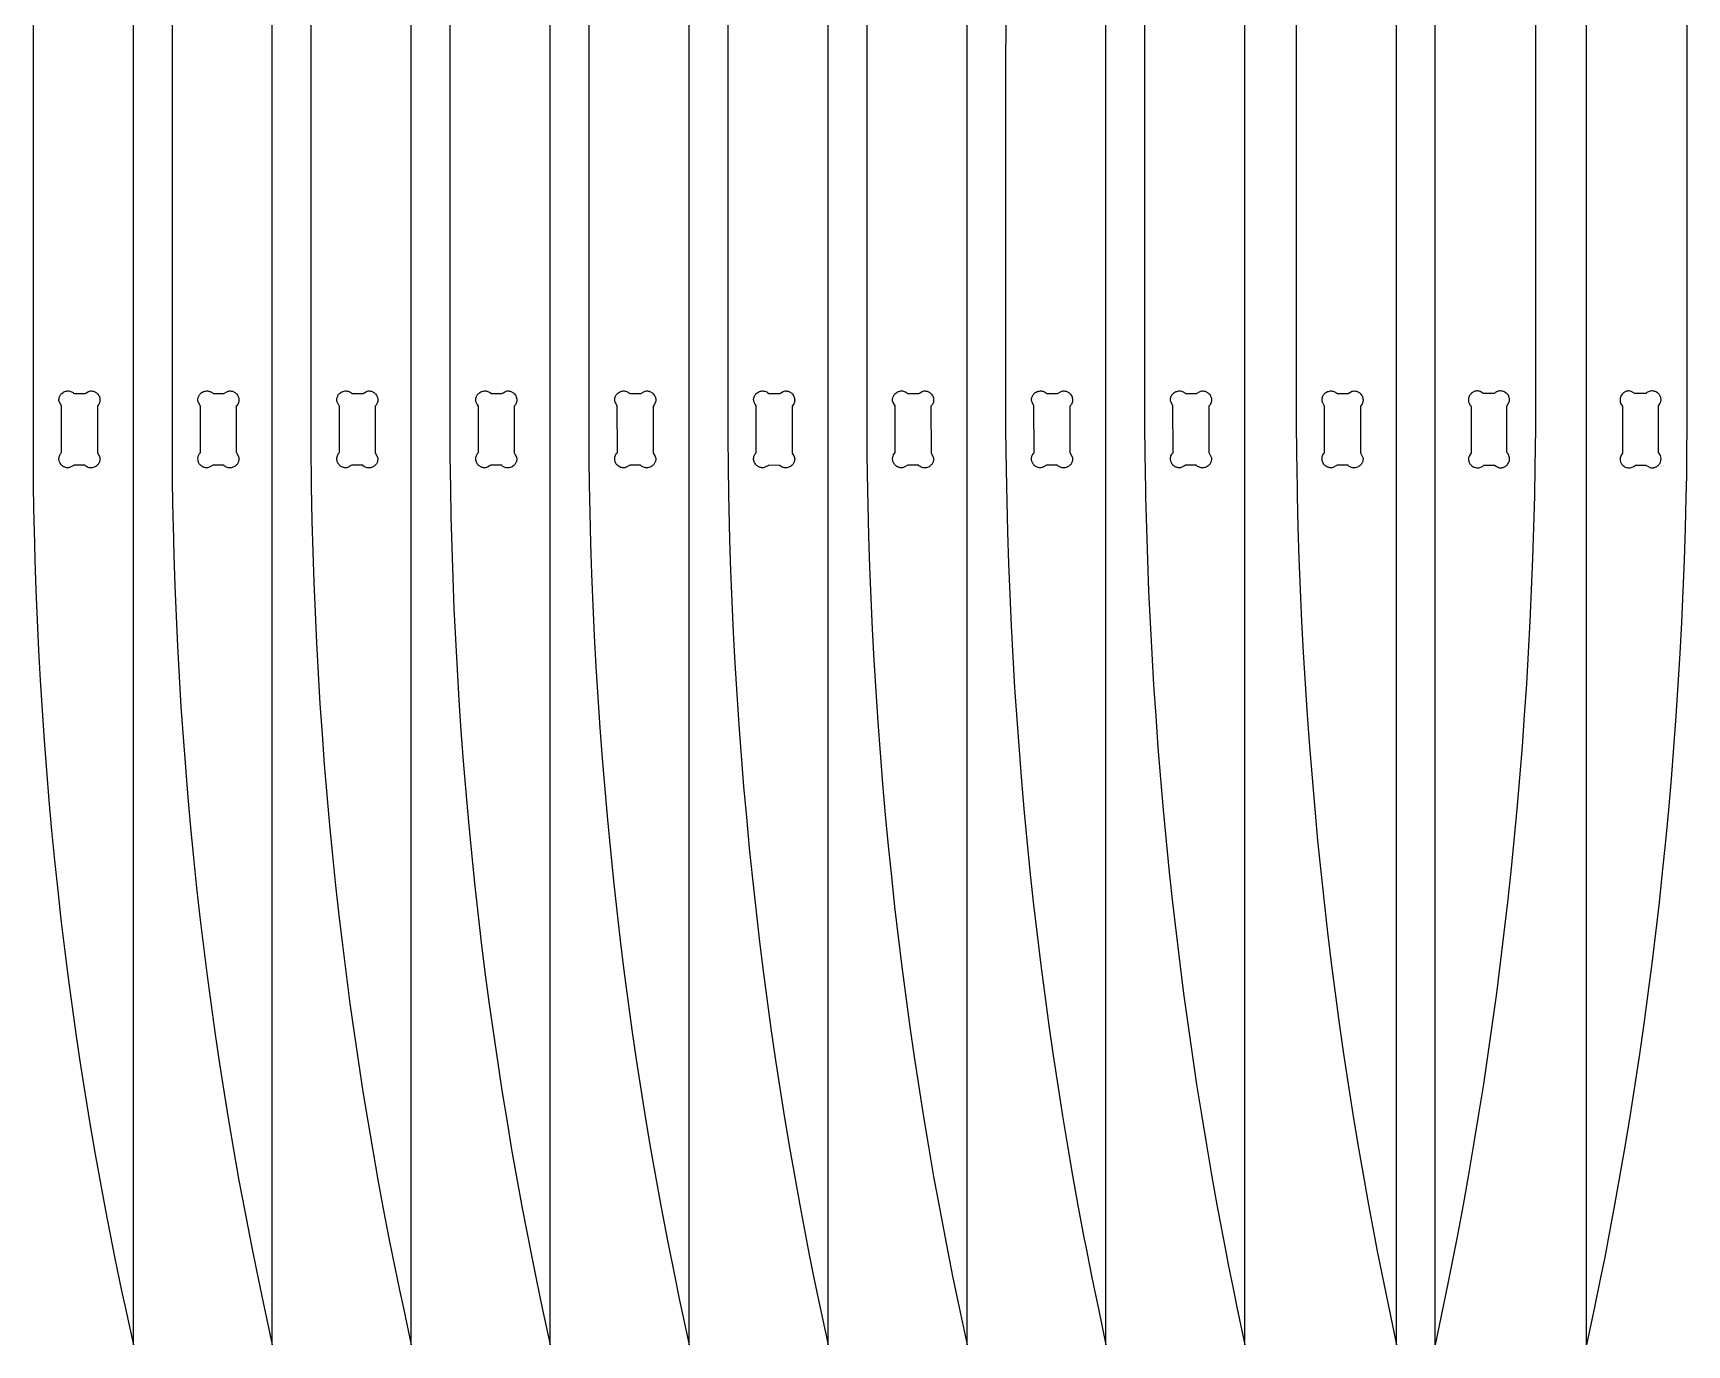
# Model space of a CAD drawing. Extents: x 141.1 to 183.9, y -70.4 to -35.8.
# Drawn here: x 158.1 to 163.87, y -45.2 to -40.63 of the extents above; entities that cross this region are included whole.
import ezdxf

# ---------------------------------------------------------------- set-up
doc = ezdxf.new("R2010")
doc.units = 0
doc.layers.add('SECTIONCUTEDGES', color=18, linetype='CONTINUOUS')

msp = doc.modelspace()

# ---------------------------------------------------------------- linework, layer by layer
at = {"layer": 'SECTIONCUTEDGES'}
for points in [[(161.9793, -39.2961), (161.9793, -41.993), (161.9802, -42.0914), (161.9823, -42.2175), (161.9829, -42.2427), (161.9856, -42.3518), (161.9891, -42.4609), (161.9934, -42.57), (161.9984, -42.6791), (162.0042, -42.7882), (162.0106, -42.8971), (162.0179, -43.0061), (162.0259, -43.115), (162.0346, -43.2238), (162.0441, -43.3326), (162.0543, -43.4413), (162.0652, -43.5499), (162.0766, -43.6558), (162.0888, -43.7616), (162.1017, -43.8673), (162.1153, -43.9729), (162.1297, -44.0785), (162.1448, -44.1839), (162.1607, -44.2892), (162.1773, -44.3944), (162.1946, -44.4994), (162.2127, -44.6044), (162.2315, -44.7092), (162.2633, -44.878), (162.2709, -44.9165), (162.2879, -45.0003), (162.3014, -45.0655), (162.3289, -45.1969), (162.3289, -36.068)], [(162.5076, -39.2874), (162.5076, -41.9883), (162.5085, -42.0868), (162.5106, -42.2131), (162.5112, -42.2383), (162.514, -42.3476), (162.5175, -42.4569), (162.5217, -42.5662), (162.5267, -42.6754), (162.5325, -42.7846), (162.539, -42.8938), (162.5462, -43.0029), (162.5542, -43.1119), (162.5629, -43.2209), (162.5724, -43.3299), (162.5826, -43.4387), (162.5936, -43.5475), (162.605, -43.6536), (162.6171, -43.7595), (162.63, -43.8654), (162.6437, -43.9711), (162.658, -44.0768), (162.6732, -44.1824), (162.689, -44.2878), (162.7056, -44.3932), (162.7229, -44.4984), (162.741, -44.6035), (162.7598, -44.7085), (162.7818, -44.8262), (162.7892, -44.8647), (162.814, -44.9891), (162.8572, -45.1969), (162.8572, -36.0546)], [(163.3416, -39.2874), (163.3416, -41.9883), (163.3415, -42.0047), (163.34, -42.1373), (163.3381, -42.2383), (163.3353, -42.3476), (163.3318, -42.4569), (163.3275, -42.5662), (163.3225, -42.6754), (163.3168, -42.7846), (163.3103, -42.8938), (163.303, -43.0029), (163.2951, -43.1119), (163.2863, -43.2209), (163.2769, -43.3299), (163.2666, -43.4387), (163.2557, -43.5475), (163.2443, -43.6536), (163.2321, -43.7595), (163.2192, -43.8654), (163.2056, -43.9711), (163.1912, -44.0768), (163.1761, -44.1824), (163.1602, -44.2878), (163.1437, -44.3932), (163.1263, -44.4984), (163.1083, -44.6035), (163.0895, -44.7085), (163.0675, -44.8262), (163.0353, -44.9891), (162.992, -45.1969), (162.992, -36.0546)], [(163.8699, -39.2961), (163.8699, -41.993), (163.869, -42.0914), (163.8679, -42.167), (163.8664, -42.2427), (163.8636, -42.3518), (163.8601, -42.4609), (163.8559, -42.57), (163.8508, -42.6791), (163.8451, -42.7882), (163.8386, -42.8971), (163.8314, -43.0061), (163.8234, -43.115), (163.8147, -43.2238), (163.8052, -43.3326), (163.795, -43.4413), (163.784, -43.5499), (163.7726, -43.6558), (163.7605, -43.7616), (163.7476, -43.8673), (163.7339, -43.9729), (163.7195, -44.0785), (163.7044, -44.1839), (163.6886, -44.2892), (163.672, -44.3944), (163.6547, -44.4994), (163.6366, -44.6044), (163.6178, -44.7092), (163.5934, -44.8396), (163.5834, -44.8908), (163.568, -44.9677), (163.5479, -45.0655), (163.5203, -45.1969), (163.5203, -36.068)], [(161.495, -39.3175), (161.4949, -42.0078), (161.4955, -42.0813), (161.4974, -42.2062), (161.4985, -42.2564), (161.5013, -42.365), (161.5048, -42.4736), (161.509, -42.5822), (161.514, -42.6908), (161.5198, -42.7993), (161.5263, -42.9078), (161.5335, -43.0162), (161.5415, -43.1246), (161.5502, -43.2329), (161.5597, -43.3412), (161.5699, -43.4494), (161.5808, -43.5575), (161.5923, -43.6629), (161.6044, -43.7682), (161.6173, -43.8735), (161.631, -43.9786), (161.6453, -44.0836), (161.6605, -44.1886), (161.6763, -44.2934), (161.6929, -44.3981), (161.7102, -44.5027), (161.7283, -44.6071), (161.7471, -44.7115), (161.7691, -44.8285), (161.774, -44.854), (161.7943, -44.956), (161.8013, -44.9904), (161.8193, -45.077), (161.8445, -45.1969), (161.8445, -36.1104)], [(160.5263, -39.3587), (160.5262, -42.0376), (160.5271, -42.1346), (160.5287, -42.2341), (160.5297, -42.2838), (160.5325, -42.3914), (160.536, -42.499), (160.5403, -42.6066), (160.5453, -42.7141), (160.551, -42.8216), (160.5575, -42.9291), (160.5648, -43.0365), (160.5727, -43.1438), (160.5815, -43.2511), (160.5909, -43.3584), (160.6011, -43.4656), (160.6121, -43.5727), (160.6235, -43.6771), (160.6357, -43.7815), (160.6486, -43.8857), (160.6622, -43.9899), (160.6766, -44.094), (160.6917, -44.1979), (160.7076, -44.3018), (160.7242, -44.4055), (160.7415, -44.5092), (160.7595, -44.6126), (160.7783, -44.716), (160.8102, -44.8825), (160.8255, -44.9582), (160.8483, -45.0674), (160.8758, -45.1969), (160.8758, -36.1951)], [(161.0107, -39.3313), (161.0106, -42.0227), (161.0112, -42.0958), (161.0131, -42.2201), (161.0141, -42.2701), (161.0169, -42.3782), (161.0204, -42.4863), (161.0247, -42.5944), (161.0297, -42.7024), (161.0354, -42.8105), (161.0419, -42.9184), (161.0491, -43.0264), (161.0571, -43.1342), (161.0658, -43.242), (161.0753, -43.3498), (161.0855, -43.4575), (161.0965, -43.5651), (161.1079, -43.67), (161.12, -43.7748), (161.1329, -43.8796), (161.1466, -43.9842), (161.161, -44.0888), (161.1761, -44.1932), (161.1919, -44.2976), (161.2085, -44.4018), (161.2259, -44.5059), (161.2439, -44.6099), (161.2627, -44.7138), (161.2871, -44.8429), (161.3099, -44.9571), (161.3326, -45.0668), (161.3602, -45.1969), (161.3602, -36.1527)], [(160.0419, -39.3998), (160.0418, -42.0524), (160.0423, -42.1168), (160.0435, -42.1985), (160.0454, -42.2975), (160.0481, -42.4046), (160.0516, -42.5117), (160.0559, -42.6187), (160.0609, -42.7258), (160.0667, -42.8328), (160.0731, -42.9397), (160.0804, -43.0466), (160.0884, -43.1535), (160.0971, -43.2603), (160.1066, -43.367), (160.1168, -43.4736), (160.1277, -43.5802), (160.1391, -43.6842), (160.1513, -43.7881), (160.1642, -43.8919), (160.1778, -43.9955), (160.1922, -44.0991), (160.2073, -44.2026), (160.2232, -44.306), (160.2398, -44.4093), (160.2571, -44.5124), (160.2752, -44.6154), (160.294, -44.7183), (160.3159, -44.8336), (160.3411, -44.9594), (160.3571, -45.036), (160.3914, -45.1969), (160.3914, -36.2374)], [(159.5575, -39.4233), (159.5575, -42.0673), (159.5577, -42.0993), (159.5591, -42.2127), (159.561, -42.3112), (159.5638, -42.4178), (159.5673, -42.5244), (159.5715, -42.6309), (159.5765, -42.7374), (159.5823, -42.8439), (159.5888, -42.9504), (159.596, -43.0567), (159.604, -43.1631), (159.6127, -43.2694), (159.6222, -43.3756), (159.6324, -43.4817), (159.6433, -43.5878), (159.6548, -43.6913), (159.6669, -43.7947), (159.6798, -43.898), (159.6935, -44.0012), (159.7078, -44.1043), (159.723, -44.2073), (159.7388, -44.3102), (159.7554, -44.413), (159.7727, -44.5156), (159.7908, -44.6182), (159.8096, -44.7205), (159.8415, -44.8854), (159.8594, -44.973), (159.8795, -45.0686), (159.907, -45.1969), (159.907, -36.2798)], [(158.5887, -39.4921), (158.5887, -42.0994), (158.5896, -42.1945), (158.5917, -42.3164), (158.5922, -42.3407), (158.595, -42.4462), (158.5985, -42.5517), (158.6028, -42.6572), (158.6078, -42.7626), (158.6135, -42.868), (158.62, -42.9733), (158.6273, -43.0786), (158.6352, -43.1839), (158.644, -43.289), (158.6534, -43.3941), (158.6636, -43.4992), (158.6746, -43.6042), (158.686, -43.7066), (158.6982, -43.809), (158.7111, -43.9112), (158.7247, -44.0134), (158.7391, -44.1155), (158.7542, -44.2174), (158.7701, -44.3193), (158.7867, -44.421), (158.804, -44.5226), (158.8221, -44.6241), (158.8409, -44.7254), (158.8653, -44.8514), (158.8829, -44.9381), (158.9063, -45.0489), (158.9383, -45.1969), (158.9383, -36.3712)], [(159.0732, -39.4501), (159.0731, -42.0845), (159.074, -42.1801), (159.0743, -42.2046), (159.0766, -42.327), (159.0794, -42.4331), (159.0829, -42.539), (159.0872, -42.645), (159.0922, -42.7509), (159.0979, -42.8568), (159.1044, -42.9627), (159.1116, -43.0685), (159.1196, -43.1742), (159.1283, -43.2799), (159.1378, -43.3855), (159.148, -43.4911), (159.159, -43.5966), (159.1704, -43.6995), (159.1825, -43.8023), (159.1954, -43.9051), (159.2091, -44.0077), (159.2235, -44.1103), (159.2386, -44.2127), (159.2544, -44.3151), (159.271, -44.4173), (159.2884, -44.5194), (159.3064, -44.6213), (159.3252, -44.7232), (159.3448, -44.8249), (159.3571, -44.8871), (159.3816, -45.0059), (159.3952, -45.0693), (159.4227, -45.1969), (159.4227, -36.3289)], [(158.1043, -39.5238), (158.1043, -42.1166), (158.1052, -42.2112), (158.1073, -42.3324), (158.1079, -42.3566), (158.1106, -42.4615), (158.1142, -42.5664), (158.1184, -42.6713), (158.1234, -42.7761), (158.1292, -42.8809), (158.1357, -42.9857), (158.1429, -43.0904), (158.1509, -43.195), (158.1596, -43.2996), (158.169, -43.4041), (158.1793, -43.5086), (158.1902, -43.6129), (158.2016, -43.7148), (158.2138, -43.8166), (158.2267, -43.9183), (158.2403, -44.0199), (158.2547, -44.1214), (158.2698, -44.2228), (158.2857, -44.3241), (158.3023, -44.4253), (158.3196, -44.5264), (158.3377, -44.6273), (158.3565, -44.7281), (158.3884, -44.8903), (158.4129, -45.0079), (158.4264, -45.0706), (158.4539, -45.1969), (158.4539, -36.4203)]]:
    msp.add_lwpolyline(points, dxfattribs=at)
for points in [[(158.2191, -42.14), (158.2168, -42.1394), (158.2147, -42.1386), (158.2126, -42.1377), (158.2105, -42.1366), (158.2086, -42.1354), (158.2067, -42.1341), (158.2049, -42.1326), (158.2033, -42.131), (158.2018, -42.1293), (158.1986, -42.1247), (158.1964, -42.1198), (158.1952, -42.1156), (158.1946, -42.1102), (158.1949, -42.1048), (158.1965, -42.0984), (158.2014, -42.0898), (158.2037, -42.0873), (158.203, -41.9241), (158.1964, -41.9123), (158.1953, -41.9093), (158.1946, -41.9061), (158.1945, -41.9029), (158.1948, -41.8995), (158.1952, -41.8973), (158.1958, -41.895), (158.1965, -41.8929), (158.1975, -41.8908), (158.1985, -41.8887), (158.1997, -41.8868), (158.2011, -41.8849), (158.2025, -41.8831), (158.2041, -41.8815), (158.2059, -41.88), (158.2091, -41.8776), (158.2121, -41.8759), (158.2153, -41.8746), (158.2186, -41.8736), (158.2219, -41.873), (158.2254, -41.8727), (158.2287, -41.8728), (158.2321, -41.8733), (158.2353, -41.8741), (158.2384, -41.8753), (158.2414, -41.8769), (158.2442, -41.8787), (158.2457, -41.88), (158.2476, -41.8818), (158.2857, -41.8814), (158.298, -41.8746), (158.301, -41.8735), (158.3042, -41.8728), (158.3074, -41.8727), (158.3108, -41.873), (158.313, -41.8734), (158.3152, -41.874), (158.3174, -41.8748), (158.3195, -41.8757), (158.3215, -41.8767), (158.3235, -41.8779), (158.3254, -41.8793), (158.3271, -41.8807), (158.3288, -41.8823), (158.3303, -41.8841), (158.3327, -41.8873), (158.3343, -41.8903), (158.3357, -41.8935), (158.3367, -41.8968), (158.3373, -41.9001), (158.3376, -41.9036), (158.3375, -41.907), (158.337, -41.9103), (158.3361, -41.9135), (158.3349, -41.9166), (158.3334, -41.9196), (158.3315, -41.9224), (158.3284, -41.926), (158.3288, -42.0886), (158.3357, -42.1011), (158.3368, -42.1041), (158.3375, -42.1073), (158.3376, -42.1105), (158.3373, -42.1138), (158.3369, -42.1161), (158.3363, -42.1183), (158.3355, -42.1205), (158.3346, -42.1226), (158.3336, -42.1246), (158.3323, -42.1266), (158.331, -42.1285), (158.3295, -42.1302), (158.3279, -42.1319), (158.3262, -42.1334), (158.323, -42.1358), (158.32, -42.1374), (158.3168, -42.1388), (158.3135, -42.1398), (158.3101, -42.1404), (158.3067, -42.1407), (158.3033, -42.1406), (158.3, -42.1401), (158.2968, -42.1392), (158.2936, -42.138), (158.2907, -42.1365), (158.2879, -42.1346), (158.2842, -42.1315), (158.2477, -42.1315), (158.2459, -42.1322), (158.2341, -42.1388), (158.2311, -42.1399), (158.2279, -42.1405), (158.2247, -42.1407), (158.2213, -42.1404)], [(158.7034, -42.14), (158.7012, -42.1394), (158.699, -42.1386), (158.6969, -42.1377), (158.6949, -42.1366), (158.6929, -42.1354), (158.6911, -42.1341), (158.6893, -42.1326), (158.6877, -42.131), (158.6861, -42.1293), (158.6839, -42.1263), (158.6827, -42.1242), (158.6809, -42.1203), (158.6803, -42.1184), (158.6793, -42.1139), (158.6789, -42.109), (158.6793, -42.1042), (158.6804, -42.0995), (158.6819, -42.0957), (158.6835, -42.0928), (158.685, -42.0908), (158.6868, -42.0889), (158.6876, -42.0882), (158.688, -42.0874), (158.6879, -41.9254), (158.6813, -41.9133), (158.68, -41.9103), (158.6792, -41.9072), (158.6788, -41.904), (158.6789, -41.9018), (158.6791, -41.8995), (158.6796, -41.8973), (158.6802, -41.895), (158.6809, -41.8929), (158.6818, -41.8908), (158.6829, -41.8887), (158.6841, -41.8868), (158.6854, -41.8849), (158.6869, -41.8831), (158.6885, -41.8815), (158.6902, -41.88), (158.692, -41.8786), (158.695, -41.8767), (158.698, -41.8752), (158.7013, -41.8741), (158.7029, -41.8736), (158.7063, -41.873), (158.7097, -41.8727), (158.7131, -41.8728), (158.7164, -41.8733), (158.7197, -41.8741), (158.7213, -41.8747), (158.7243, -41.8761), (158.7258, -41.8769), (158.7286, -41.8787), (158.7316, -41.8816), (158.7319, -41.8818), (158.7699, -41.8815), (158.7824, -41.8746), (158.7844, -41.8738), (158.7875, -41.873), (158.7907, -41.8727), (158.7928, -41.8727), (158.7951, -41.873), (158.7974, -41.8734), (158.7996, -41.874), (158.8018, -41.8748), (158.8039, -41.8757), (158.8059, -41.8767), (158.8079, -41.8779), (158.8097, -41.8793), (158.8115, -41.8807), (158.8131, -41.8823), (158.8147, -41.8841), (158.817, -41.8873), (158.8187, -41.8903), (158.8194, -41.8919), (158.8206, -41.8951), (158.8214, -41.8984), (158.8219, -41.9018), (158.8219, -41.9036), (158.8218, -41.907), (158.8214, -41.9103), (158.8205, -41.9135), (158.8193, -41.9166), (158.8178, -41.9196), (158.8169, -41.921), (158.8143, -41.9243), (158.8136, -41.9248), (158.8129, -41.9255), (158.8128, -41.926), (158.8128, -42.0873), (158.8132, -42.0888), (158.82, -42.1011), (158.8212, -42.1041), (158.8217, -42.1062), (158.822, -42.1094), (158.8219, -42.1116), (158.8217, -42.1138), (158.8212, -42.1161), (158.8206, -42.1183), (158.8199, -42.1205), (158.819, -42.1226), (158.8179, -42.1246), (158.8167, -42.1266), (158.8154, -42.1285), (158.8139, -42.1302), (158.8123, -42.1319), (158.8106, -42.1334), (158.8073, -42.1358), (158.8043, -42.1374), (158.8012, -42.1388), (158.7979, -42.1398), (158.7945, -42.1404), (158.7911, -42.1407), (158.7877, -42.1406), (158.7844, -42.1401), (158.7811, -42.1392), (158.778, -42.138), (158.775, -42.1365), (158.7722, -42.1346), (158.7702, -42.1328), (158.7696, -42.132), (158.7686, -42.1315), (158.7315, -42.1316), (158.7294, -42.1326), (158.7185, -42.1388), (158.7154, -42.1399), (158.7123, -42.1405), (158.709, -42.1407), (158.7057, -42.1404)], [(159.1866, -42.1396), (159.1835, -42.1386), (159.1805, -42.1373), (159.1777, -42.1357), (159.175, -42.1338), (159.1732, -42.1322), (159.1716, -42.1305), (159.17, -42.1287), (159.1686, -42.1268), (159.1673, -42.1248), (159.1662, -42.1226), (159.1653, -42.1204), (159.1645, -42.1182), (159.1639, -42.1159), (159.1635, -42.1135), (159.1633, -42.1112), (159.1632, -42.1088), (159.1634, -42.1053), (159.1641, -42.1019), (159.1651, -42.0986), (159.1665, -42.0954), (159.1682, -42.0924), (159.1704, -42.0896), (159.172, -42.0882), (159.1724, -42.0873), (159.1724, -41.9259), (159.1717, -41.9241), (159.1656, -41.9133), (159.1647, -41.9113), (159.1637, -41.9082), (159.1632, -41.905), (159.1633, -41.9018), (159.1635, -41.8995), (159.1639, -41.8973), (159.1645, -41.895), (159.1653, -41.8929), (159.1662, -41.8908), (159.1673, -41.8887), (159.1685, -41.8868), (159.1698, -41.8849), (159.1713, -41.8831), (159.1729, -41.8815), (159.1746, -41.88), (159.1778, -41.8776), (159.1808, -41.8759), (159.184, -41.8746), (159.1856, -41.8741), (159.189, -41.8732), (159.1924, -41.8728), (159.1958, -41.8727), (159.1992, -41.873), (159.2024, -41.8737), (159.2056, -41.8747), (159.2087, -41.8761), (159.2116, -41.8778), (159.2151, -41.8808), (159.2155, -41.8813), (159.2166, -41.8819), (159.2548, -41.8813), (159.2667, -41.8746), (159.2698, -41.8735), (159.2729, -41.8728), (159.2761, -41.8727), (159.2795, -41.873), (159.2818, -41.8734), (159.284, -41.874), (159.2861, -41.8748), (159.2883, -41.8757), (159.2903, -41.8767), (159.2922, -41.8779), (159.2941, -41.8793), (159.2959, -41.8807), (159.2975, -41.8823), (159.299, -41.8841), (159.3014, -41.8873), (159.3031, -41.8903), (159.3044, -41.8935), (159.305, -41.8951), (159.3058, -41.8984), (159.3062, -41.9018), (159.3063, -41.9053), (159.306, -41.9086), (159.3053, -41.9119), (159.3043, -41.9151), (159.303, -41.9182), (159.3021, -41.9196), (159.3003, -41.9224), (159.299, -41.924), (159.2973, -41.9257), (159.2972, -42.0875), (159.2975, -42.0885), (159.3044, -42.1011), (159.3052, -42.1031), (159.306, -42.1062), (159.3064, -42.1094), (159.3063, -42.1116), (159.306, -42.1138), (159.3056, -42.1161), (159.305, -42.1183), (159.3043, -42.1205), (159.3034, -42.1226), (159.3023, -42.1246), (159.3011, -42.1266), (159.2997, -42.1285), (159.2983, -42.1302), (159.2967, -42.1319), (159.295, -42.1334), (159.2917, -42.1358), (159.2887, -42.1374), (159.2871, -42.1381), (159.2839, -42.1393), (159.2806, -42.1401), (159.2772, -42.1406), (159.2737, -42.1407), (159.2704, -42.1404), (159.2687, -42.1401), (159.2655, -42.1392), (159.2624, -42.138), (159.2594, -42.1365), (159.2566, -42.1346), (159.2535, -42.1317), (159.253, -42.1315), (159.2166, -42.1315), (159.2156, -42.1318), (159.2138, -42.1326), (159.2029, -42.1387), (159.2011, -42.1395), (159.1981, -42.1403), (159.1951, -42.1406), (159.1915, -42.1405), (159.1882, -42.14)], [(159.6722, -42.14), (159.6699, -42.1394), (159.6678, -42.1386), (159.6657, -42.1377), (159.6636, -42.1366), (159.6617, -42.1354), (159.6598, -42.1341), (159.6581, -42.1326), (159.6564, -42.131), (159.6549, -42.1293), (159.6527, -42.1263), (159.651, -42.1233), (159.6498, -42.1207), (159.6488, -42.1175), (159.648, -42.1139), (159.6477, -42.1107), (159.6479, -42.1058), (159.6487, -42.1011), (159.6497, -42.098), (159.6511, -42.095), (159.6527, -42.0921), (159.655, -42.0893), (159.6564, -42.0881), (159.6568, -42.0873), (159.6568, -41.9259), (159.6565, -41.925), (159.6529, -41.9183), (159.6495, -41.9123), (159.6484, -41.9093), (159.6477, -41.9061), (159.6476, -41.9029), (159.6479, -41.8995), (159.6483, -41.8973), (159.6489, -41.895), (159.6497, -41.8929), (159.6506, -41.8908), (159.6516, -41.8887), (159.6528, -41.8868), (159.6542, -41.8849), (159.6557, -41.8831), (159.6573, -41.8815), (159.659, -41.88), (159.6622, -41.8776), (159.6652, -41.8759), (159.6684, -41.8746), (159.6717, -41.8736), (159.675, -41.873), (159.6785, -41.8727), (159.6819, -41.8728), (159.6835, -41.873), (159.6868, -41.8737), (159.69, -41.8747), (159.6931, -41.8761), (159.6945, -41.8769), (159.6973, -41.8787), (159.699, -41.8801), (159.6996, -41.8809), (159.701, -41.8819), (159.7383, -41.8816), (159.7426, -41.8794), (159.7492, -41.8756), (159.7521, -41.8742), (159.7552, -41.8732), (159.7573, -41.8728), (159.7605, -41.8727), (159.7639, -41.873), (159.7661, -41.8734), (159.7683, -41.874), (159.7705, -41.8748), (159.7726, -41.8757), (159.7747, -41.8767), (159.7766, -41.8779), (159.7785, -41.8793), (159.7802, -41.8807), (159.7819, -41.8823), (159.7834, -41.8841), (159.7858, -41.8873), (159.7875, -41.8903), (159.7888, -41.8935), (159.7898, -41.8968), (159.7904, -41.9001), (159.7906, -41.9018), (159.7907, -41.9053), (159.7904, -41.9086), (159.7897, -41.9119), (159.7887, -41.9151), (159.7873, -41.9182), (159.7856, -41.921), (159.7836, -41.9237), (159.7822, -41.9249), (159.7815, -41.9259), (159.7816, -42.0878), (159.7818, -42.0883), (159.7854, -42.0951), (159.7888, -42.1011), (159.7892, -42.1021), (159.7902, -42.1051), (159.7907, -42.1083), (159.7907, -42.1116), (159.7904, -42.1138), (159.79, -42.1161), (159.7894, -42.1183), (159.7886, -42.1205), (159.7877, -42.1226), (159.7867, -42.1246), (159.7855, -42.1266), (159.7841, -42.1285), (159.7826, -42.1302), (159.781, -42.1319), (159.7793, -42.1334), (159.7761, -42.1358), (159.7746, -42.1366), (159.7715, -42.1381), (159.7683, -42.1393), (159.7666, -42.1398), (159.7633, -42.1404), (159.7615, -42.1406), (159.7581, -42.1407), (159.7564, -42.1406), (159.7531, -42.1401), (159.7499, -42.1392), (159.7467, -42.138), (159.7452, -42.1373), (159.7424, -42.1356), (159.7394, -42.1333), (159.7382, -42.1319), (159.7373, -42.1315), (159.701, -42.1315), (159.7, -42.1318), (159.6982, -42.1326), (159.6882, -42.1383), (159.6852, -42.1396), (159.6821, -42.1404), (159.6789, -42.1407), (159.6744, -42.1404)], [(160.157, -42.14), (160.1538, -42.1392), (160.1508, -42.138), (160.1478, -42.1365), (160.1451, -42.1348), (160.142, -42.1322), (160.1403, -42.1305), (160.1388, -42.1287), (160.1373, -42.1268), (160.1361, -42.1248), (160.135, -42.1226), (160.1341, -42.1204), (160.1333, -42.1182), (160.1327, -42.1159), (160.1323, -42.1135), (160.132, -42.1112), (160.132, -42.107), (160.1325, -42.1036), (160.1333, -42.1002), (160.1345, -42.097), (160.1361, -42.0939), (160.138, -42.091), (160.1412, -42.0873), (160.141, -41.9255), (160.1396, -41.9224), (160.1339, -41.9123), (160.1328, -41.9093), (160.1321, -41.9061), (160.1319, -41.904), (160.132, -41.9018), (160.1323, -41.8995), (160.1327, -41.8973), (160.1333, -41.895), (160.134, -41.8929), (160.1349, -41.8908), (160.136, -41.8887), (160.1372, -41.8868), (160.1386, -41.8849), (160.14, -41.8831), (160.1416, -41.8815), (160.1433, -41.88), (160.1466, -41.8776), (160.1496, -41.8759), (160.1528, -41.8746), (160.156, -41.8736), (160.1577, -41.8732), (160.1611, -41.8728), (160.1646, -41.8727), (160.1679, -41.873), (160.1695, -41.8733), (160.1728, -41.8741), (160.1759, -41.8753), (160.1789, -41.8769), (160.1803, -41.8778), (160.1835, -41.8802), (160.1848, -41.8817), (160.1851, -41.8818), (160.2217, -41.8819), (160.2234, -41.8814), (160.2355, -41.8746), (160.2385, -41.8735), (160.2395, -41.8732), (160.2427, -41.8727), (160.246, -41.8727), (160.2482, -41.873), (160.2505, -41.8734), (160.2527, -41.874), (160.2549, -41.8748), (160.257, -41.8757), (160.259, -41.8767), (160.261, -41.8779), (160.2629, -41.8793), (160.2646, -41.8807), (160.2663, -41.8823), (160.2678, -41.8841), (160.2701, -41.8873), (160.2718, -41.8903), (160.2732, -41.8935), (160.2742, -41.8968), (160.2748, -41.9001), (160.275, -41.9018), (160.275, -41.9053), (160.2748, -41.9086), (160.2741, -41.9119), (160.2736, -41.9135), (160.2724, -41.9166), (160.2709, -41.9196), (160.27, -41.921), (160.2675, -41.9242), (160.2667, -41.9248), (160.2659, -41.9258), (160.2659, -42.0875), (160.2665, -42.0891), (160.2731, -42.1011), (160.2743, -42.1041), (160.2749, -42.1073), (160.275, -42.1083), (160.275, -42.1116), (160.2748, -42.1138), (160.2743, -42.1161), (160.2738, -42.1183), (160.273, -42.1205), (160.2721, -42.1226), (160.271, -42.1246), (160.2698, -42.1266), (160.2685, -42.1285), (160.267, -42.1302), (160.2654, -42.1319), (160.2637, -42.1334), (160.2604, -42.1358), (160.2574, -42.1374), (160.2543, -42.1388), (160.251, -42.1398), (160.2476, -42.1404), (160.2442, -42.1407), (160.2425, -42.1407), (160.2391, -42.1404), (160.2359, -42.1397), (160.2327, -42.1387), (160.2296, -42.1373), (160.2267, -42.1356), (160.2238, -42.1333), (160.2227, -42.132), (160.2218, -42.1315), (160.1847, -42.1316), (160.1834, -42.1322), (160.1717, -42.1387), (160.1679, -42.1401), (160.1649, -42.1406), (160.1618, -42.1406), (160.1586, -42.1403)], [(160.6409, -42.14), (160.6387, -42.1394), (160.6365, -42.1386), (160.6344, -42.1377), (160.6324, -42.1366), (160.6304, -42.1354), (160.6286, -42.1341), (160.6268, -42.1326), (160.6251, -42.131), (160.6236, -42.1293), (160.6213, -42.1261), (160.6196, -42.1231), (160.6182, -42.1199), (160.6177, -42.1183), (160.6169, -42.1149), (160.6164, -42.1115), (160.6164, -42.1081), (160.6167, -42.1047), (160.6173, -42.1015), (160.6183, -42.0983), (160.619, -42.0967), (160.6205, -42.0938), (160.6214, -42.0923), (160.6253, -42.088), (160.6255, -42.0873), (160.6253, -41.925), (160.6221, -41.9191), (160.6183, -41.9123), (160.6171, -41.9093), (160.6165, -41.9061), (160.6163, -41.904), (160.6164, -41.9018), (160.6166, -41.8995), (160.6171, -41.8973), (160.6177, -41.895), (160.6184, -41.8929), (160.6193, -41.8908), (160.6204, -41.8887), (160.6216, -41.8868), (160.6229, -41.8849), (160.6244, -41.8831), (160.626, -41.8815), (160.6277, -41.88), (160.631, -41.8776), (160.634, -41.8759), (160.6371, -41.8746), (160.6404, -41.8736), (160.6421, -41.8732), (160.6455, -41.8728), (160.6489, -41.8727), (160.6523, -41.873), (160.6556, -41.8737), (160.6587, -41.8747), (160.6618, -41.8761), (160.6647, -41.8778), (160.6694, -41.8818), (160.7069, -41.8817), (160.708, -41.8812), (160.7198, -41.8746), (160.7229, -41.8735), (160.726, -41.8728), (160.7293, -41.8727), (160.7326, -41.873), (160.7349, -41.8734), (160.7371, -41.874), (160.7393, -41.8748), (160.7414, -41.8757), (160.7434, -41.8767), (160.7454, -41.8779), (160.7472, -41.8793), (160.749, -41.8807), (160.7506, -41.8823), (160.7522, -41.8841), (160.7545, -41.8873), (160.7554, -41.8888), (160.7569, -41.8919), (160.7581, -41.8951), (160.7589, -41.8984), (160.7593, -41.9018), (160.7594, -41.9053), (160.7591, -41.9086), (160.7585, -41.9119), (160.7574, -41.9151), (160.7561, -41.9182), (160.7544, -41.921), (160.7518, -41.9243), (160.751, -41.9248), (160.7502, -41.926), (160.7505, -42.0883), (160.7523, -42.0918), (160.7575, -42.1011), (160.7587, -42.1041), (160.7593, -42.1073), (160.7595, -42.1105), (160.7592, -42.1138), (160.7587, -42.1161), (160.7581, -42.1183), (160.7574, -42.1205), (160.7565, -42.1226), (160.7554, -42.1246), (160.7542, -42.1266), (160.7529, -42.1285), (160.7514, -42.1302), (160.7498, -42.1319), (160.7481, -42.1334), (160.7448, -42.1358), (160.7418, -42.1374), (160.7387, -42.1388), (160.7354, -42.1398), (160.732, -42.1404), (160.7303, -42.1406), (160.7269, -42.1407), (160.7235, -42.1404), (160.7202, -42.1397), (160.7186, -42.1392), (160.7155, -42.138), (160.7125, -42.1365), (160.7097, -42.1346), (160.707, -42.132), (160.6692, -42.1316), (160.6679, -42.1321), (160.6559, -42.1388), (160.6539, -42.1396), (160.6508, -42.1404), (160.6498, -42.1405), (160.6465, -42.1407), (160.6432, -42.1404)], [(161.1253, -42.14), (161.1231, -42.1394), (161.1209, -42.1386), (161.1188, -42.1377), (161.1167, -42.1366), (161.1148, -42.1354), (161.1129, -42.1341), (161.1112, -42.1326), (161.1095, -42.131), (161.108, -42.1293), (161.1056, -42.126), (161.1036, -42.1223), (161.1019, -42.1177), (161.1012, -42.1142), (161.1008, -42.1098), (161.1008, -42.1084), (161.1012, -42.104), (161.1022, -42.0998), (161.1042, -42.095), (161.1065, -42.0913), (161.1099, -42.0873), (161.1094, -41.9244), (161.1031, -41.9133), (161.1018, -41.9103), (161.101, -41.9072), (161.1007, -41.904), (161.1007, -41.9018), (161.101, -41.8995), (161.1014, -41.8973), (161.102, -41.895), (161.1028, -41.8929), (161.1037, -41.8908), (161.1047, -41.8887), (161.106, -41.8868), (161.1073, -41.8849), (161.1088, -41.8831), (161.1104, -41.8815), (161.1121, -41.88), (161.1153, -41.8776), (161.1183, -41.8759), (161.1215, -41.8746), (161.1231, -41.8741), (161.1265, -41.8732), (161.1299, -41.8728), (161.1316, -41.8727), (161.135, -41.8728), (161.1383, -41.8733), (161.1415, -41.8741), (161.1447, -41.8753), (161.1462, -41.8761), (161.1491, -41.8778), (161.1518, -41.8799), (161.153, -41.8813), (161.1537, -41.8818), (161.1913, -41.8817), (161.1941, -41.8803), (161.2042, -41.8746), (161.2072, -41.8735), (161.2104, -41.8728), (161.2125, -41.8727), (161.2147, -41.8727), (161.217, -41.873), (161.2192, -41.8734), (161.2215, -41.874), (161.2236, -41.8748), (161.2257, -41.8757), (161.2278, -41.8767), (161.2297, -41.8779), (161.2316, -41.8793), (161.2334, -41.8807), (161.235, -41.8823), (161.2365, -41.8841), (161.2389, -41.8873), (161.2406, -41.8903), (161.2419, -41.8935), (161.2429, -41.8968), (161.2435, -41.9001), (161.2438, -41.9036), (161.2438, -41.9053), (161.2435, -41.9086), (161.2428, -41.9119), (161.2418, -41.9151), (161.2412, -41.9166), (161.2396, -41.9196), (161.2378, -41.9224), (161.2365, -41.924), (161.2351, -41.9251), (161.2346, -41.926), (161.2349, -42.0883), (161.2366, -42.0918), (161.2414, -42.1001), (161.2427, -42.1031), (161.2435, -42.1062), (161.2438, -42.1083), (161.2438, -42.1116), (161.2435, -42.1138), (161.2431, -42.1161), (161.2425, -42.1183), (161.2417, -42.1205), (161.2408, -42.1226), (161.2398, -42.1246), (161.2386, -42.1266), (161.2372, -42.1285), (161.2358, -42.1302), (161.2342, -42.1319), (161.2324, -42.1334), (161.2306, -42.1348), (161.2277, -42.1366), (161.2246, -42.1381), (161.2214, -42.1393), (161.2181, -42.1401), (161.2147, -42.1406), (161.2112, -42.1407), (161.2079, -42.1404), (161.2062, -42.1401), (161.203, -42.1392), (161.1999, -42.138), (161.1969, -42.1365), (161.1941, -42.1346), (161.1923, -42.1331), (161.1911, -42.1317), (161.1905, -42.1315), (161.1537, -42.1316), (161.1393, -42.1392), (161.1373, -42.1399), (161.1352, -42.1404), (161.132, -42.1407), (161.1298, -42.1406), (161.1275, -42.1404)], [(161.6085, -42.1396), (161.6054, -42.1386), (161.6024, -42.1373), (161.5996, -42.1357), (161.5982, -42.1348), (161.5951, -42.1322), (161.5934, -42.1305), (161.5919, -42.1287), (161.5905, -42.1268), (161.5892, -42.1248), (161.5881, -42.1226), (161.5872, -42.1204), (161.5864, -42.1182), (161.5858, -42.1159), (161.5854, -42.1135), (161.5851, -42.1112), (161.5851, -42.107), (161.5853, -42.1053), (161.5859, -42.1019), (161.5864, -42.1002), (161.5876, -42.097), (161.5892, -42.0939), (161.5911, -42.091), (161.5928, -42.089), (161.5938, -42.0883), (161.5943, -42.0873), (161.5937, -41.9244), (161.587, -41.9123), (161.5859, -41.9093), (161.5852, -41.9061), (161.5851, -41.9029), (161.5854, -41.8995), (161.5858, -41.8973), (161.5864, -41.895), (161.5871, -41.8929), (161.5881, -41.8908), (161.5891, -41.8887), (161.5903, -41.8868), (161.5917, -41.8849), (161.5931, -41.8831), (161.5947, -41.8815), (161.5965, -41.88), (161.5983, -41.8786), (161.6012, -41.8767), (161.6043, -41.8752), (161.6075, -41.8741), (161.6092, -41.8736), (161.6125, -41.873), (161.616, -41.8727), (161.6193, -41.8728), (161.621, -41.873), (161.6243, -41.8737), (161.6275, -41.8747), (161.6305, -41.8761), (161.6334, -41.8778), (161.6367, -41.8803), (161.6376, -41.8815), (161.6382, -41.8818), (161.6758, -41.8816), (161.6886, -41.8746), (161.6916, -41.8735), (161.6948, -41.8728), (161.698, -41.8727), (161.7014, -41.873), (161.7036, -41.8734), (161.7058, -41.874), (161.708, -41.8748), (161.7101, -41.8757), (161.7122, -41.8767), (161.7141, -41.8779), (161.716, -41.8793), (161.7177, -41.8807), (161.7194, -41.8823), (161.7209, -41.8841), (161.7233, -41.8873), (161.7249, -41.8903), (161.7263, -41.8935), (161.7273, -41.8968), (161.7279, -41.9001), (161.7282, -41.9036), (161.7281, -41.907), (161.7276, -41.9103), (161.7267, -41.9135), (161.7255, -41.9166), (161.724, -41.9196), (161.7221, -41.9224), (161.7192, -41.9255), (161.719, -41.926), (161.7191, -42.0877), (161.7267, -42.1021), (161.7277, -42.1051), (161.7282, -42.1083), (161.7282, -42.1116), (161.7279, -42.1138), (161.7275, -42.1161), (161.7269, -42.1183), (161.7261, -42.1205), (161.7252, -42.1226), (161.7242, -42.1246), (161.7229, -42.1266), (161.7216, -42.1285), (161.7201, -42.1302), (161.7185, -42.1319), (161.7168, -42.1334), (161.7136, -42.1358), (161.7106, -42.1374), (161.709, -42.1381), (161.7058, -42.1393), (161.7024, -42.1401), (161.699, -42.1406), (161.6973, -42.1407), (161.6939, -42.1406), (161.6923, -42.1404), (161.689, -42.1397), (161.6858, -42.1387), (161.6827, -42.1373), (161.6813, -42.1365), (161.6785, -42.1346), (161.6766, -42.133), (161.6762, -42.1325), (161.6748, -42.1315), (161.637, -42.1319), (161.6266, -42.1377), (161.6229, -42.1395), (161.622, -42.1398), (161.618, -42.1406), (161.615, -42.1406), (161.6117, -42.1403)], [(162.094, -42.14), (162.0918, -42.1394), (162.0896, -42.1386), (162.0875, -42.1377), (162.0855, -42.1366), (162.0835, -42.1354), (162.0817, -42.1341), (162.0799, -42.1326), (162.0783, -42.131), (162.0767, -42.1293), (162.0746, -42.1264), (162.0738, -42.125), (162.0717, -42.1207), (162.0703, -42.1162), (162.0696, -42.1114), (162.0695, -42.1098), (162.0697, -42.1051), (162.0703, -42.102), (162.0712, -42.0991), (162.0731, -42.0948), (162.0756, -42.0909), (162.0772, -42.089), (162.0785, -42.0878), (162.0786, -42.0873), (162.0783, -41.9247), (162.0714, -41.9123), (162.0706, -41.9103), (162.0698, -41.9072), (162.0694, -41.904), (162.0695, -41.9018), (162.0697, -41.8995), (162.0702, -41.8973), (162.0708, -41.895), (162.0715, -41.8929), (162.0724, -41.8908), (162.0735, -41.8887), (162.0747, -41.8868), (162.076, -41.8849), (162.0775, -41.8831), (162.0791, -41.8815), (162.0808, -41.88), (162.0827, -41.8786), (162.0856, -41.8767), (162.0886, -41.8752), (162.0919, -41.8741), (162.0952, -41.8732), (162.0986, -41.8728), (162.102, -41.8727), (162.1037, -41.8728), (162.107, -41.8733), (162.1103, -41.8741), (162.1134, -41.8753), (162.1149, -41.8761), (162.1178, -41.8778), (162.1214, -41.8808), (162.122, -41.8815), (162.1226, -41.8818), (162.1604, -41.8816), (162.173, -41.8746), (162.176, -41.8735), (162.1791, -41.8728), (162.1824, -41.8727), (162.1857, -41.873), (162.188, -41.8734), (162.1902, -41.874), (162.1924, -41.8748), (162.1945, -41.8757), (162.1965, -41.8767), (162.1985, -41.8779), (162.2003, -41.8793), (162.2021, -41.8807), (162.2038, -41.8823), (162.2053, -41.8841), (162.2076, -41.8873), (162.2093, -41.8903), (162.2107, -41.8935), (162.2112, -41.8951), (162.212, -41.8984), (162.2125, -41.9018), (162.2125, -41.9053), (162.2122, -41.9086), (162.2116, -41.9119), (162.2106, -41.9151), (162.2099, -41.9166), (162.2084, -41.9196), (162.2065, -41.9224), (162.2034, -41.926), (162.2034, -42.0873), (162.204, -42.0893), (162.2106, -42.1011), (162.2111, -42.1021), (162.212, -42.1051), (162.2125, -42.1083), (162.2125, -42.1116), (162.2123, -42.1138), (162.2118, -42.1161), (162.2112, -42.1183), (162.2105, -42.1205), (162.2096, -42.1226), (162.2085, -42.1246), (162.2073, -42.1266), (162.206, -42.1285), (162.2045, -42.1302), (162.2029, -42.1319), (162.2012, -42.1334), (162.1979, -42.1358), (162.1949, -42.1374), (162.1934, -42.1381), (162.1901, -42.1393), (162.1885, -42.1398), (162.1851, -42.1404), (162.1817, -42.1407), (162.1783, -42.1406), (162.1766, -42.1404), (162.1733, -42.1397), (162.1702, -42.1387), (162.1671, -42.1373), (162.1642, -42.1356), (162.1592, -42.1315), (162.1221, -42.1316), (162.1184, -42.1335), (162.1091, -42.1388), (162.106, -42.1399), (162.105, -42.1402), (162.1018, -42.1407), (162.0986, -42.1406), (162.0963, -42.1404)], [(162.6224, -42.14), (162.6201, -42.1394), (162.618, -42.1386), (162.6159, -42.1377), (162.6138, -42.1366), (162.6119, -42.1354), (162.61, -42.1341), (162.6082, -42.1326), (162.6066, -42.131), (162.6051, -42.1293), (162.6037, -42.1275), (162.6018, -42.1246), (162.6003, -42.1215), (162.5991, -42.1183), (162.5987, -42.1166), (162.5981, -42.1132), (162.5978, -42.1098), (162.5979, -42.1064), (162.5984, -42.1031), (162.5988, -42.1015), (162.5998, -42.0983), (162.6012, -42.0952), (162.6029, -42.0923), (162.6049, -42.0897), (162.6065, -42.0883), (162.6069, -42.0877), (162.607, -41.926), (162.6068, -41.9252), (162.5993, -41.9113), (162.5983, -41.9082), (162.5978, -41.905), (162.5978, -41.904), (162.5981, -41.8995), (162.5985, -41.8973), (162.5991, -41.895), (162.5998, -41.8929), (162.6008, -41.8908), (162.6018, -41.8887), (162.603, -41.8868), (162.6044, -41.8849), (162.6058, -41.8831), (162.6074, -41.8815), (162.6092, -41.88), (162.611, -41.8786), (162.6139, -41.8767), (162.617, -41.8752), (162.6202, -41.8741), (162.6235, -41.8732), (162.6269, -41.8728), (162.6304, -41.8727), (162.6337, -41.873), (162.6354, -41.8733), (162.6386, -41.8741), (162.6417, -41.8753), (162.6447, -41.8769), (162.6461, -41.8778), (162.6492, -41.8801), (162.6498, -41.881), (162.651, -41.8819), (162.6875, -41.8819), (162.6885, -41.8816), (162.7003, -41.8751), (162.7033, -41.8738), (162.7064, -41.873), (162.7096, -41.8727), (162.7141, -41.873), (162.7163, -41.8734), (162.7185, -41.874), (162.7207, -41.8748), (162.7228, -41.8757), (162.7249, -41.8767), (162.7268, -41.8779), (162.7287, -41.8793), (162.7304, -41.8807), (162.7321, -41.8823), (162.7336, -41.8841), (162.736, -41.8873), (162.7376, -41.8903), (162.7384, -41.8919), (162.7395, -41.8951), (162.74, -41.8968), (162.7406, -41.9001), (162.7409, -41.9036), (162.7408, -41.907), (162.7403, -41.9103), (162.7394, -41.9135), (162.7389, -41.9151), (162.7375, -41.9182), (162.7358, -41.921), (162.7338, -41.9237), (162.7324, -41.9249), (162.7319, -41.9255), (162.7318, -42.0877), (162.7322, -42.0888), (162.7394, -42.1021), (162.7404, -42.1051), (162.7409, -42.1083), (162.7409, -42.1094), (162.7406, -42.1138), (162.7402, -42.1161), (162.7396, -42.1183), (162.7388, -42.1205), (162.7379, -42.1226), (162.7369, -42.1246), (162.7356, -42.1266), (162.7343, -42.1285), (162.7328, -42.1302), (162.7312, -42.1319), (162.7295, -42.1334), (162.7263, -42.1358), (162.7248, -42.1366), (162.7217, -42.1381), (162.7185, -42.1393), (162.7151, -42.1401), (162.7134, -42.1404), (162.71, -42.1407), (162.7066, -42.1406), (162.7033, -42.1401), (162.7001, -42.1392), (162.6985, -42.1387), (162.6954, -42.1373), (162.6925, -42.1356), (162.6896, -42.1333), (162.6884, -42.1319), (162.6877, -42.1315), (162.651, -42.1315), (162.6383, -42.1383), (162.6364, -42.1392), (162.6333, -42.1402), (162.6323, -42.1404), (162.629, -42.1407), (162.6246, -42.1404)], [(163.1216, -42.1348), (163.1245, -42.1366), (163.1275, -42.1381), (163.1291, -42.1388), (163.1324, -42.1398), (163.1358, -42.1404), (163.1392, -42.1407), (163.1426, -42.1406), (163.1443, -42.1404), (163.1476, -42.1397), (163.1508, -42.1387), (163.1538, -42.1373), (163.1567, -42.1356), (163.1597, -42.1333), (163.1605, -42.1323), (163.1615, -42.1316), (163.1981, -42.1315), (163.1996, -42.1319), (163.2129, -42.1392), (163.2159, -42.1402), (163.217, -42.1404), (163.2202, -42.1407), (163.2246, -42.1404), (163.2269, -42.14), (163.2291, -42.1394), (163.2313, -42.1386), (163.2334, -42.1377), (163.2354, -42.1366), (163.2374, -42.1354), (163.2392, -42.1341), (163.241, -42.1326), (163.2427, -42.131), (163.2442, -42.1293), (163.2465, -42.1261), (163.2482, -42.1231), (163.2496, -42.1199), (163.2501, -42.1183), (163.2509, -42.1149), (163.2514, -42.1115), (163.2514, -42.1081), (163.2511, -42.1047), (163.2505, -42.1015), (163.2495, -42.0983), (163.2481, -42.0952), (163.2464, -42.0923), (163.2443, -42.0896), (163.243, -42.0885), (163.2424, -42.0877), (163.2423, -41.926), (163.243, -41.9241), (163.2495, -41.9123), (163.2503, -41.9103), (163.2512, -41.9072), (163.2515, -41.904), (163.2512, -41.8995), (163.2507, -41.8973), (163.2502, -41.895), (163.2494, -41.8929), (163.2485, -41.8908), (163.2474, -41.8887), (163.2462, -41.8868), (163.2449, -41.8849), (163.2434, -41.8831), (163.2418, -41.8815), (163.2401, -41.88), (163.2368, -41.8776), (163.2338, -41.8759), (163.2307, -41.8746), (163.2274, -41.8736), (163.224, -41.873), (163.2206, -41.8727), (163.2172, -41.8728), (163.2139, -41.8733), (163.2123, -41.8737), (163.2091, -41.8747), (163.206, -41.8761), (163.2045, -41.8769), (163.2018, -41.8787), (163.2001, -41.88), (163.1989, -41.8816), (163.1981, -41.8819), (163.1612, -41.8818), (163.1589, -41.8808), (163.1489, -41.8751), (163.146, -41.8738), (163.1439, -41.8732), (163.1407, -41.8727), (163.1375, -41.8727), (163.1352, -41.873), (163.1329, -41.8734), (163.1307, -41.874), (163.1285, -41.8748), (163.1264, -41.8757), (163.1244, -41.8767), (163.1224, -41.8779), (163.1206, -41.8793), (163.1188, -41.8807), (163.1172, -41.8823), (163.1156, -41.8841), (163.1142, -41.8859), (163.1124, -41.8888), (163.1109, -41.8919), (163.1097, -41.8951), (163.1089, -41.8984), (163.1085, -41.9018), (163.1084, -41.9036), (163.1085, -41.907), (163.109, -41.9103), (163.1098, -41.9135), (163.1104, -41.9151), (163.1117, -41.9182), (163.1134, -41.921), (163.1154, -41.9237), (163.1169, -41.9249), (163.1174, -41.9255), (163.1176, -42.0873), (163.1172, -42.0886), (163.1108, -42.1001), (163.1095, -42.1031), (163.1087, -42.1062), (163.1083, -42.1094), (163.1087, -42.1138), (163.1091, -42.1161), (163.1097, -42.1183), (163.1104, -42.1205), (163.1113, -42.1226), (163.1124, -42.1246), (163.1136, -42.1266), (163.1149, -42.1285), (163.1164, -42.1302), (163.118, -42.1319), (163.1197, -42.1334)], [(163.6608, -42.1398), (163.6641, -42.1404), (163.6676, -42.1407), (163.671, -42.1406), (163.6726, -42.1404), (163.6759, -42.1397), (163.6791, -42.1387), (163.6821, -42.1373), (163.685, -42.1356), (163.6881, -42.1332), (163.6891, -42.132), (163.69, -42.1315), (163.7271, -42.1316), (163.7281, -42.132), (163.7383, -42.1377), (163.7412, -42.1392), (163.7443, -42.1402), (163.7475, -42.1407), (163.7496, -42.1407), (163.753, -42.1404), (163.7552, -42.14), (163.7574, -42.1394), (163.7596, -42.1386), (163.7617, -42.1377), (163.7638, -42.1366), (163.7657, -42.1354), (163.7676, -42.1341), (163.7693, -42.1326), (163.771, -42.131), (163.7725, -42.1293), (163.7755, -42.125), (163.7776, -42.1207), (163.779, -42.1162), (163.7793, -42.1146), (163.7798, -42.1098), (163.7795, -42.1051), (163.7789, -42.102), (163.7775, -42.0976), (163.7762, -42.0948), (163.7737, -42.0909), (163.7724, -42.0894), (163.7708, -42.0878), (163.7706, -42.0873), (163.7706, -41.9259), (163.7711, -41.9246), (163.7731, -41.9208), (163.7774, -41.9133), (163.7787, -41.9103), (163.7795, -41.9072), (163.7798, -41.905), (163.7798, -41.9018), (163.7795, -41.8995), (163.7791, -41.8973), (163.7785, -41.895), (163.7777, -41.8929), (163.7768, -41.8908), (163.7758, -41.8887), (163.7746, -41.8868), (163.7732, -41.8849), (163.7717, -41.8831), (163.7701, -41.8815), (163.7684, -41.88), (163.7652, -41.8776), (163.7637, -41.8767), (163.7606, -41.8752), (163.7574, -41.8741), (163.754, -41.8732), (163.7523, -41.873), (163.7489, -41.8727), (163.7455, -41.8728), (163.7422, -41.8733), (163.739, -41.8741), (163.7358, -41.8753), (163.7329, -41.8769), (163.7301, -41.8787), (163.7282, -41.8803), (163.7277, -41.8811), (163.7267, -41.8818), (163.6894, -41.8817), (163.6884, -41.8814), (163.6782, -41.8756), (163.6753, -41.8742), (163.6722, -41.8732), (163.669, -41.8727), (163.6658, -41.8727), (163.6635, -41.873), (163.6613, -41.8734), (163.659, -41.874), (163.6569, -41.8748), (163.6548, -41.8757), (163.6527, -41.8767), (163.6508, -41.8779), (163.6489, -41.8793), (163.6471, -41.8807), (163.6455, -41.8823), (163.644, -41.8841), (163.6416, -41.8873), (163.6399, -41.8903), (163.6392, -41.8919), (163.6381, -41.8951), (163.6372, -41.8984), (163.6368, -41.9018), (163.6367, -41.9053), (163.637, -41.9086), (163.6377, -41.9119), (163.6387, -41.9151), (163.6401, -41.9182), (163.6418, -41.921), (163.6456, -41.9253), (163.6459, -41.926), (163.6459, -42.0873), (163.6452, -42.0893), (163.6386, -42.1011), (163.6382, -42.1021), (163.6372, -42.1051), (163.6367, -42.1083), (163.6367, -42.1116), (163.637, -42.1138), (163.6374, -42.1161), (163.638, -42.1183), (163.6388, -42.1205), (163.6397, -42.1226), (163.6407, -42.1246), (163.6419, -42.1266), (163.6433, -42.1285), (163.6447, -42.1302), (163.6463, -42.1319), (163.6481, -42.1334), (163.6499, -42.1348), (163.6528, -42.1366), (163.6559, -42.1381), (163.6591, -42.1393)]]:
    msp.add_lwpolyline(points, close=True, dxfattribs=at)

doc.saveas('drawing.dxf')
